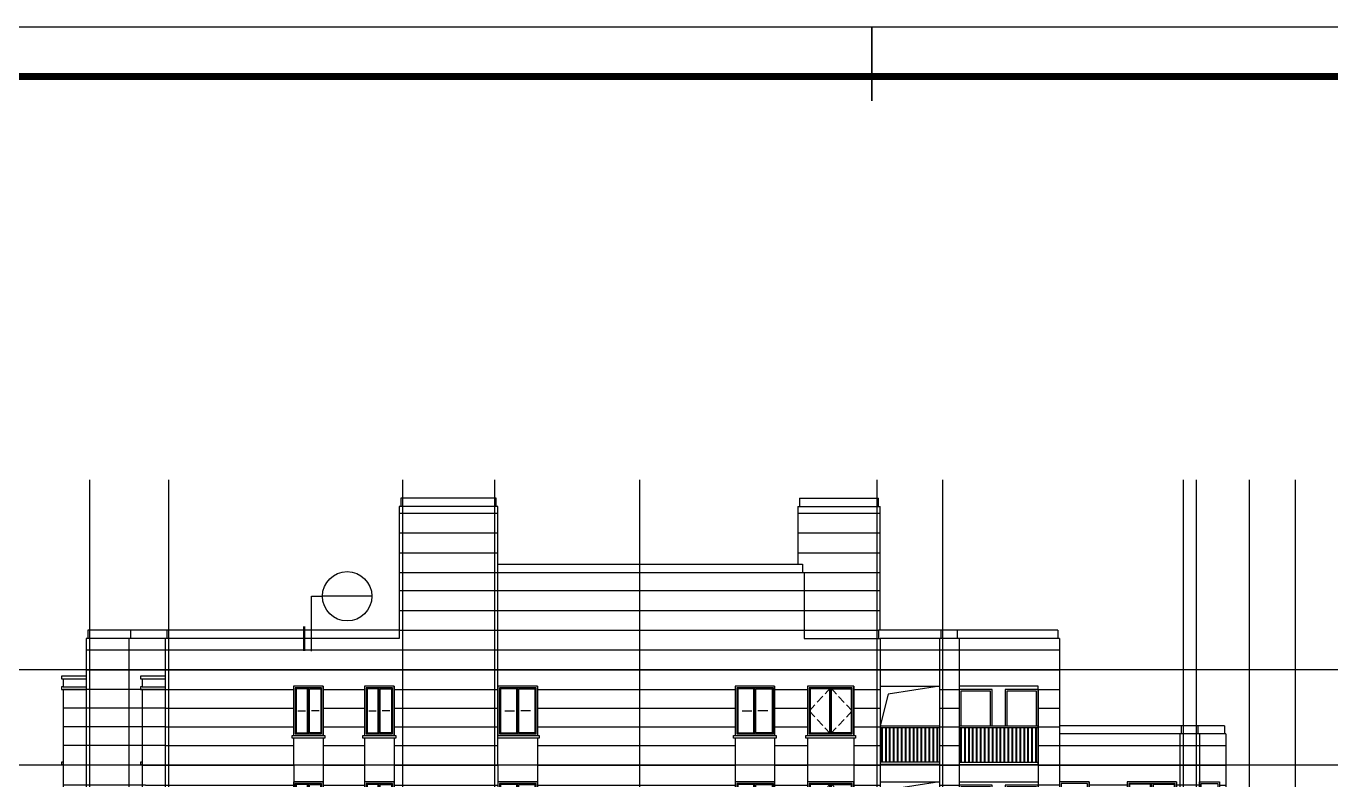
# Model space of a CAD drawing. Extents: x -59851 to 653804, y -249523 to 437614.
# Drawn here: x 312727 to 352334, y 414745 to 437614 of the extents above; entities that cross this region are included whole.
import ezdxf
from ezdxf.enums import TextEntityAlignment as Align

# ---------------------------------------------------------------- set-up
doc = ezdxf.new("R2010")
doc.units = 0
doc.header["$LTSCALE"] = 1000
doc.header["$MEASUREMENT"] = 0
doc.linetypes.add('DASH', pattern=[0.35, 0.25, -0.1])
for name, color, linetype in [('A-材质分割线（横向）', 252, 'Continuous'), ('A-材质分割线（竖向）', 8, 'Continuous'), ('A-注释', 8, 'Continuous'), ('A-洞口', 105, 'Continuous'), ('DIM_IDEN', 3, 'Continuous'), ('DOTE', 16, 'Continuous'), ('ELE-0', 142, 'Continuous'), ('ELE-2', 31, 'Continuous'), ('ELE-3', 35, 'Continuous'), ('ELE-6', 8, 'Continuous'), ('LABEL_FIXBOX_PM', 7, 'Continuous'), ('LABEL_PM', 7, 'Continuous'), ('LABEL_TXT_PM', 1, 'Continuous'), ('栏杆', 142, 'Continuous')]:
    doc.layers.add(name, color=color, linetype=linetype)
doc.styles.add('LABEL_TXT_PM', font='pm_njadri_romans1.shx', dxfattribs={"width": 0.7, "bigfont": 'pm_njadri_hztxt.shx'})

# ---------------------------------------------------------------- blocks, each defined once
blk = doc.blocks.new('1515c')
for p, q in [((139175, 366647), (139175, 365247)), ((139225, 366647), (139225, 365247))]:
    blk.add_line(p, q)
for points in [[(138450, 365197), (139950, 365197), (139950, 366697), (138450, 366697)], [(138500, 365247), (139900, 365247), (139900, 366647), (138500, 366647)], [(138520, 365267), (139155, 365267), (139155, 366627), (138520, 366627)], [(139880, 365267), (139245, 365267), (139245, 366627), (139880, 366627)]]:
    blk.add_lwpolyline(points, close=True)
blk.add_lwpolyline([(139900, 366647), (139225, 366647)])
blk = doc.blocks.new('11001800')
at = {"layer": '栏杆'}
for p, q in [((105855, 351612), (107655, 351612)), ((105855, 351562), (107655, 351562)), ((105905, 350512), (105905, 351562)), ((105925, 350512), (105925, 351562)), ((106025, 350512), (106025, 351562)), ((106045, 350512), (106045, 351562)), ((106145, 350512), (106145, 351562)), ((106165, 350512), (106165, 351562)), ((106265, 350512), (106265, 351562)), ((106285, 350512), (106285, 351562)), ((106385, 350512), (106385, 351562)), ((106405, 350512), (106405, 351562)), ((106505, 350512), (106505, 351562)), ((106525, 350512), (106525, 351562)), ((106625, 350512), (106625, 351562)), ((106645, 350512), (106645, 351562)), ((106745, 350512), (106745, 351562)), ((106765, 350512), (106765, 351562)), ((106865, 350512), (106865, 351562)), ((106885, 350512), (106885, 351562)), ((106985, 350512), (106985, 351562)), ((107005, 350512), (107005, 351562)), ((107105, 350512), (107105, 351562)), ((107125, 350512), (107125, 351562)), ((107225, 350512), (107225, 351562)), ((107245, 350512), (107245, 351562)), ((107345, 350512), (107345, 351562)), ((107365, 350512), (107365, 351562)), ((107391, 351562), (107413, 351562)), ((107413, 351562), (107644, 351562)), ((107465, 350512), (107465, 351562)), ((107485, 350512), (107485, 351562)), ((107585, 350512), (107585, 351562)), ((107605, 350512), (107605, 351562))]:
    blk.add_line(p, q, dxfattribs=at)
blk = doc.blocks.new('24001100')
for p, q in [((118828, 391988), (121228, 391988)), ((118828, 391938), (121228, 391938)), ((118878, 390888), (118878, 391938)), ((118898, 390888), (118898, 391938)), ((118998, 390888), (118998, 391938)), ((119018, 390888), (119018, 391938)), ((119118, 390888), (119118, 391938)), ((119138, 390888), (119138, 391938)), ((119238, 390888), (119238, 391938)), ((119258, 390888), (119258, 391938)), ((119358, 390888), (119358, 391938)), ((119378, 390888), (119378, 391938)), ((119478, 390888), (119478, 391938)), ((119498, 390888), (119498, 391938)), ((119598, 390888), (119598, 391938)), ((119618, 390888), (119618, 391938)), ((119718, 390888), (119718, 391938)), ((119738, 390888), (119738, 391938)), ((119838, 390888), (119838, 391938)), ((119858, 390888), (119858, 391938)), ((119958, 390888), (119958, 391938)), ((119978, 390888), (119978, 391938)), ((120078, 390888), (120078, 391938)), ((120098, 390888), (120098, 391938)), ((120198, 390888), (120198, 391938)), ((120218, 390888), (120218, 391938)), ((120318, 390888), (120318, 391938)), ((120338, 390888), (120338, 391938)), ((120364, 391938), (120386, 391938)), ((120386, 391938), (121228, 391938)), ((120438, 390888), (120438, 391938)), ((120458, 390888), (120458, 391938)), ((120558, 390888), (120558, 391938)), ((120578, 390888), (120578, 391938)), ((120678, 390888), (120678, 391938)), ((120698, 390888), (120698, 391938)), ((120798, 390888), (120798, 391938)), ((120818, 390888), (120818, 391938)), ((120918, 390888), (120918, 391938)), ((120938, 390888), (120938, 391938)), ((121038, 390888), (121038, 391938)), ((121058, 390888), (121058, 391938)), ((121158, 390888), (121158, 391938)), ((121178, 390888), (121178, 391938))]:
    blk.add_line(p, q)
blk = doc.blocks.new('jfdjksjkjkjkjkkj')
at = {"layer": 'A-注释'}
for points in [[(429217, 363047), (429067, 363047), (429067, 363067)], [(429399, 363047), (429549, 363047), (429549, 363067)]]:
    blk.add_hatch(color=256, dxfattribs=at).paths.add_polyline_path(points)
for points in [[(428988, 363047), (429217, 363047)], [(429628, 363047), (429399, 363047)]]:
    blk.add_lwpolyline(points, dxfattribs=at)
at = {"layer": 'ELE-0'}
blk.add_line((429308, 362347), (429308, 363747), dxfattribs=at)
for points in [[(428858, 362297), (429758, 362297), (429758, 363797), (428858, 363797)], [(428908, 362347), (429708, 362347), (429708, 363747), (428908, 363747)], [(429278, 363717), (428938, 363717), (428938, 362377), (429278, 362377)], [(429338, 363717), (429678, 363717), (429678, 362377), (429338, 362377)]]:
    blk.add_lwpolyline(points, close=True, dxfattribs=at)
blk = doc.blocks.new('1512tl0418')
at = {"layer": 'A-注释'}
for points in [[(103386, 378872), (103236, 378872), (103236, 378892)], [(103569, 378872), (103719, 378872), (103719, 378892)]]:
    blk.add_hatch(color=256, dxfattribs=at).paths.add_polyline_path(points)
for points in [[(103089, 378872), (103386, 378872)], [(103866, 378872), (103569, 378872)]]:
    blk.add_lwpolyline(points, dxfattribs=at)
at = {"layer": 'ELE-0'}
blk.add_line((103478, 378172), (103478, 379572), dxfattribs=at)
for points in [[(102878, 378122), (104078, 378122), (104078, 379622), (102878, 379622)], [(102928, 378172), (104028, 378172), (104028, 379572), (102928, 379572)], [(103448, 379542), (102958, 379542), (102958, 378202), (103448, 378202)], [(103508, 379542), (103998, 379542), (103998, 378202), (103508, 378202)]]:
    blk.add_lwpolyline(points, close=True, dxfattribs=at)
blk = doc.blocks.new('neipingkaichuang0606')
at = {"layer": 'A-注释', "linetype": 'DASH'}
blk.add_lwpolyline([(112978, 366647), (112328, 365947), (112978, 365247), (113628, 365947)], close=True, dxfattribs=at)
at = {"layer": 'ELE-0'}
blk.add_line((112978, 365247), (112978, 366647), dxfattribs=at)
for points in [[(112278, 365197), (113678, 365197), (113678, 366697), (112278, 366697)], [(112328, 365247), (113628, 365247), (113628, 366647), (112328, 366647)], [(112948, 366617), (112358, 366617), (112358, 365277), (112948, 365277)], [(113008, 366617), (113598, 366617), (113598, 365277), (113008, 365277)]]:
    blk.add_lwpolyline(points, close=True, dxfattribs=at)
blk = doc.blocks.new('17fdonglimian0406')
at = {"layer": 'ELE-6'}
h = blk.add_hatch(dxfattribs=at)
h.set_pattern_fill('ANSI32', color=256, scale=25, angle=135)
h.set_pattern_definition([(180, (21070.82, 0), (-7e-15, -119.0625), []), (180, (21031.14, 39.69), (-7e-15, -119.0625), [])])
h.paths.add_polyline_path([(141949, 361397), (143099, 361397), (143099, 362247), (141949, 362247)])
at = {"layer": 'A-材质分割线（横向）'}
for p, q in [((143049, 363697), (141898, 363697)), ((143049, 363130), (141898, 363130)), ((143049, 362564), (141898, 362564))]:
    blk.add_line(p, q, dxfattribs=at)
for points in [[(113249, 363697), (110749, 363697)], [(113249, 363697), (113849, 363697)], [(113849, 363697), (117749, 363697)], [(118649, 363697), (119899, 363697)], [(120799, 363697), (123949, 363697)], [(125149, 363697), (131149, 363697)], [(132349, 363697), (133349, 363697)], [(134749, 363697), (135549, 363697)], [(137349, 363697), (137949, 363697)], [(140999, 363697), (140349, 363697)], [(145249, 363697), (144549, 363697)], [(145849, 363697), (146049, 363697)], [(113249, 363130), (110749, 363130)], [(113249, 363130), (113849, 363130)], [(113849, 363130), (117749, 363130)], [(118649, 363130), (119899, 363130)], [(120799, 363130), (123949, 363130)], [(125149, 363130), (131149, 363130)], [(132349, 363130), (133349, 363130)], [(134749, 363130), (135549, 363130)], [(137349, 363130), (137949, 363130)], [(140999, 363130), (140349, 363130)], [(145249, 363130), (144549, 363130)], [(145849, 363130), (146049, 363130)], [(113249, 362564), (110749, 362564)], [(113249, 362564), (113849, 362564)], [(113849, 362564), (117749, 362564)], [(118649, 362564), (119899, 362564)], [(120799, 362564), (123949, 362564)], [(125149, 362564), (131149, 362564)], [(132349, 362564), (133349, 362564)], [(134749, 362564), (135549, 362564)], [(137349, 362564), (137949, 362564)], [(140999, 362564), (140349, 362564)], [(145249, 362564), (144549, 362564)], [(145849, 362564), (146049, 362564)], [(113249, 361997), (110749, 361997)], [(113249, 361997), (113849, 361997)], [(113849, 361997), (117749, 361997)], [(118649, 361997), (119899, 361997)], [(120799, 361997), (123949, 361997)], [(125149, 361997), (131149, 361997)], [(132349, 361997), (133349, 361997)], [(134749, 361997), (135549, 361997)], [(137349, 361997), (137949, 361997)], [(140999, 361997), (140349, 361997)], [(145249, 361997), (144549, 361997)], [(145249, 361997), (146049, 361997)], [(113249, 361397), (110749, 361397)], [(113249, 361397), (113849, 361397)], [(113849, 361397), (117749, 361397)], [(118649, 361397), (119899, 361397)], [(120799, 361397), (123949, 361397)], [(125149, 361397), (131149, 361397)], [(132349, 361397), (133349, 361397)], [(134749, 361397), (135549, 361397)], [(137349, 361397), (137949, 361397)], [(140349, 361397), (141899, 361397)], [(143149, 361397), (146049, 361397)]]:
    blk.add_lwpolyline(points, dxfattribs=at)
at = {"layer": 'A-材质分割线（竖向）'}
for points in [[(117749, 364297), (117749, 362297)], [(118649, 364297), (118649, 362297)], [(119899, 364297), (119899, 362297)], [(120799, 364297), (120799, 362297)], [(125149, 364297), (125149, 362297)], [(131149, 364297), (131149, 362297)], [(132349, 364297), (132349, 362297)], [(133349, 364297), (133349, 362297)], [(134749, 364297), (134749, 362297)], [(141898, 363797), (141899, 361997)], [(143049, 363797), (143049, 362297)], [(117749, 362217), (117749, 361397)], [(118649, 362217), (118649, 361397)], [(119899, 362217), (119899, 361397)], [(120799, 362217), (120799, 361397)], [(125149, 362217), (125149, 361397)], [(131149, 362217), (131149, 361397)], [(132349, 362217), (132349, 361397)], [(133349, 362217), (133349, 361397)], [(134749, 362217), (134749, 361397)], [(144549, 362217), (144549, 361397)], [(141899, 361917), (141899, 361397)]]:
    blk.add_lwpolyline(points, dxfattribs=at)
at = {"layer": 'A-洞口'}
blk.add_lwpolyline([(137349, 363797), (135797, 363554), (135549, 362597)], dxfattribs=at)
at = {"layer": 'ELE-2'}
for points in [[(112749, 364297), (112749, 361397)], [(113849, 364297), (113849, 361397)], [(123949, 364297), (123949, 361397)], [(135549, 364297), (135549, 361397)]]:
    blk.add_lwpolyline(points, dxfattribs=at)
at = {"layer": 'ELE-3'}
for points in [[(113149, 364297), (113149, 361397)], [(137349, 364297), (137349, 361397)], [(137949, 364297), (137949, 361397)], [(135549, 363797), (137349, 363797)], [(123949, 362297), (125199, 362297), (125199, 362217), (123949, 362217)], [(113149, 361497), (113099, 361497), (113099, 361417), (113149, 361417)], [(137349, 361497), (135549, 361497)], [(137349, 361497), (135549, 361497)], [(137349, 361417), (135549, 361417)], [(137349, 361417), (135549, 361417)]]:
    blk.add_lwpolyline(points, dxfattribs=at)
for points in [[(117699, 362297), (118699, 362297), (118699, 362217), (117699, 362217)], [(119849, 362297), (120849, 362297), (120849, 362217), (119849, 362217)], [(131099, 362297), (132399, 362297), (132399, 362217), (131099, 362217)], [(133299, 362297), (134799, 362297), (134799, 362217), (133299, 362217)]]:
    blk.add_lwpolyline(points, close=True, dxfattribs=at)
at = {"layer": 'ELE-6'}
for p, q in [((145999, 365497), (140999, 365497)), ((146049, 365247), (140999, 365247)), ((144699, 365247), (144699, 365497)), ((141898, 362297), (140999, 362297))]:
    blk.add_line(p, q, dxfattribs=at)
for points in [[(144649, 365247), (144649, 361397)], [(145199, 365497), (145199, 365247)], [(145249, 365247), (145249, 361397)], [(145999, 365497), (145999, 365247)], [(146049, 365247), (146049, 361397)], [(110749, 364297), (110749, 361397)], [(111449, 364297), (111449, 361397)], [(140349, 364297), (140349, 361397)], [(140999, 364297), (140999, 361397)], [(137949, 363797), (140349, 363797)], [(138949, 362597), (138949, 363697), (137949, 363697), (137949, 361397)], [(138899, 362597), (138899, 363647), (137999, 363647), (137999, 362597)], [(140349, 361397), (140349, 363697), (139349, 363697), (139349, 362597)], [(140299, 362597), (140299, 363647), (139399, 363647), (139399, 362597)], [(141898, 363797), (141898, 362297)], [(144549, 363797), (144549, 362297)], [(140999, 362217), (141899, 362217), (141899, 362297), (140999, 362297)], [(110749, 361497), (110699, 361497), (110699, 361417), (110749, 361417)], [(137949, 361497), (140349, 361497)], [(137949, 361417), (140349, 361417)]]:
    blk.add_lwpolyline(points, dxfattribs=at)
for points in [[(141898, 363797), (140999, 363797), (140999, 362297), (141898, 362297)], [(141848, 363747), (141049, 363747), (141049, 362347), (141848, 362347)], [(145249, 363797), (145849, 363797), (145849, 362297), (145249, 362297)], [(145299, 363747), (145799, 363747), (145799, 362347), (145299, 362347)], [(143149, 362297), (141899, 362297), (141899, 361397), (143149, 361397)], [(141949, 361397), (143099, 361397), (143099, 362247), (141949, 362247)], [(143149, 362297), (143149, 362217), (144599, 362217), (144599, 362297)], [(145899, 362297), (145249, 362297), (145249, 362217), (145899, 362217)]]:
    blk.add_lwpolyline(points, close=True, dxfattribs=at)
for name, p in [('1512tl0418', (21071, -15825)), ('1512tl0418', (28271, -15825)), ('neipingkaichuang0606', (21071, -2900)), ('11001800', (29694, 10985))]:
    blk.add_blockref(name, p)
at = {"layer": 'ELE-0'}
for p in [(-311110, 0), (-308960, 0)]:
    blk.add_blockref('jfdjksjkjkjkjkkj', p, dxfattribs=at)
at = {"layer": 'ELE-6'}
for name, p in [('1515c', (4599, -2900)), ('24001100', (19121, -29391))]:
    blk.add_blockref(name, p, dxfattribs=at)
blk = doc.blocks.new('PMSheet_A1_20150113_5-3892016032414355901')
at = {"layer": 'LABEL_FIXBOX_PM', "const_width": 0.35}
blk.add_lwpolyline([(420.5, 594), (420.5, 579)], dxfattribs=at)
at = {"layer": 'LABEL_FIXBOX_PM'}
blk.add_lwpolyline([(0, 594), (841, 594), (841, 0), (0, 0)], close=True, dxfattribs=at)
at = {"layer": 'LABEL_FIXBOX_PM', "const_width": 1.4}
blk.add_lwpolyline([(831, 584), (25, 584), (25, 10), (831, 10)], close=True, dxfattribs=at)
at = {"layer": 'LABEL_TXT_PM', "style": 'LABEL_TXT_PM'}
for tag, height, width, p in [('修改图应说明理由', 4.5, 0.7, (788.35, 468.8)), ('出图章签名', 4.5, 0.7, (759.46, 338.09)), ('建设单位_U01', 4.5, 0.7, (800.9, 212.14)), ('建设单位', 4.5, 0.7, (800.9, 210.2)), ('建设单位_D01', 4.5, 0.7, (800.9, 207.4)), ('项目名称_U01', 4.5, 0.7, (800.9, 200.42)), ('项目名称', 4.5, 0.7, (800.9, 198.19)), ('项目名称_D01', 4.5, 0.7, (800.9, 195.3)), ('设计编号', 4.5, 0.6, (780.76, 187.9)), ('分项号', 4.5, 0.6, (820.26, 188)), ('项目经理', 4.5, 0.7, (780.26, 172)), ('项目经理签名', 4.5, 0.7, (810.18, 172.26)), ('审定签名', 4.5, 0.7, (810.18, 164.16)), ('审定', 4.5, 0.7, (780.26, 163.9)), ('审核签名', 4.5, 0.7, (810.18, 156.26)), ('审核', 4.5, 0.7, (780.26, 156)), ('项目负责签名', 4.5, 0.7, (810.18, 148.26)), ('项目负责', 4.5, 0.7, (780.26, 148)), ('专业负责签名', 4.5, 0.7, (810.18, 140.26)), ('专业负责', 4.5, 0.7, (780.26, 140)), ('校对', 4.5, 0.7, (780.26, 131.9)), ('校对签名', 4.5, 0.7, (810.18, 132.16)), ('设计', 4.5, 0.7, (780.26, 124)), ('设计签名', 4.5, 0.7, (810.18, 124.26)), ('绘制', 4.5, 0.7, (780.26, 115.9)), ('绘制签名', 4.5, 0.7, (810.18, 116.16)), ('方案_01', 4.5, 0.7, (780.26, 95.9)), ('方案_01签名', 4.5, 0.7, (810.18, 96.16)), ('方案_02', 4.5, 0.7, (780.26, 87.9)), ('方案_02签名', 4.5, 0.7, (810.18, 88.16)), ('方案_03', 4.5, 0.7, (780.29, 79.9)), ('方案_03签名', 4.5, 0.7, (810.2, 80.16)), ('方案_04', 4.5, 0.7, (780.26, 71.9)), ('方案_04签名', 4.5, 0.7, (810.18, 72.16)), ('图名_U02', 4.5, 0.7, (790.5, 60.2)), ('图名_U01', 4.5, 0.7, (790.5, 54.2)), ('图名', 4.5, 0.7, (790.5, 47.96)), ('图名_D01', 4.5, 0.7, (790.5, 42.4)), ('图名_D02', 4.5, 0.7, (790.5, 37)), ('图号', 3.5, 0.7, (760.97, 20.95)), ('图档号', 3.5, 0.7, (781.1, 20.95)), ('日期', 3.5, 0.7, (801.07, 20.95)), ('版本号', 3.5, 0.7, (820.27, 20.95))]:
    blk.add_attdef(tag, text='', height=height, dxfattribs=dict(at, width=width)).set_placement(p, align=Align.CENTER)

msp = doc.modelspace()

# ---------------------------------------------------------------- linework, layer by layer
at = {"layer": 'A-材质分割线（横向）'}
for p, q in [((336148.6, 422837.8), (338648.6, 422837.8)), ((336148.6, 422237.8), (338648.6, 422237.8)), ((336148.6, 421637.8), (338648.6, 421637.8)), ((336348.6, 421037.8), (338648.6, 421037.8)), ((336348.6, 420487.8), (338648.6, 420487.8)), ((336348.6, 419887.8), (338648.6, 419887.8))]:
    msp.add_line(p, q, dxfattribs=at)
for points in [[(324048.6, 422837.8), (327048.6, 422837.8)], [(324048.6, 422237.8), (327048.6, 422237.8)], [(324048.6, 421637.8), (327048.6, 421637.8)], [(324048.6, 421037.8), (327048.6, 421037.8)], [(324048.6, 420487.8), (336348.6, 420487.8)], [(324048.6, 419887.8), (336348.6, 419887.8)], [(324048.6, 419287.8), (336348.6, 419287.8)], [(314548.6, 418687.8), (344098.6, 418687.8)], [(314548.6, 418087.8), (344098.6, 418087.8)], [(316948.6, 417487.8), (313848.6, 417487.8)], [(316948.6, 417487.8), (320848.6, 417487.8)], [(321748.6, 417487.8), (322998.6, 417487.8)], [(323898.6, 417487.8), (327048.6, 417487.8)], [(328248.6, 417487.8), (334248.6, 417487.8)], [(335448.6, 417487.8), (336448.6, 417487.8)], [(337848.6, 417487.8), (338648.6, 417487.8)], [(340448.6, 417487.8), (341048.6, 417487.8)], [(343448.6, 417487.8), (344098.6, 417487.8)], [(316948.6, 416921.1), (313848.6, 416921.1)], [(316948.6, 416921.1), (320848.6, 416921.1)], [(321748.6, 416921.1), (322998.6, 416921.1)], [(323898.6, 416921.1), (327048.6, 416921.1)], [(328248.6, 416921.1), (334248.6, 416921.1)], [(335448.6, 416921.1), (336448.6, 416921.1)], [(337848.6, 416921.1), (338648.6, 416921.1)], [(340448.6, 416921.1), (341048.6, 416921.1)], [(343448.6, 416921.1), (344098.6, 416921.1)], [(316948.6, 416354.5), (313848.6, 416354.5)], [(316948.6, 416354.5), (320848.6, 416354.5)], [(321748.6, 416354.5), (322998.6, 416354.5)], [(323898.6, 416354.5), (327048.6, 416354.5)], [(328248.6, 416354.5), (334248.6, 416354.5)], [(335448.6, 416354.5), (336448.6, 416354.5)], [(337848.6, 416354.5), (338648.6, 416354.5)], [(340448.6, 416354.5), (341048.6, 416354.5)], [(343448.6, 416354.5), (344098.6, 416354.5)], [(316348.6, 415787.8), (313848.6, 415787.8)], [(316948.6, 415787.8), (316348.6, 415787.8)], [(316948.6, 415787.8), (320848.6, 415787.8)], [(321748.6, 415787.8), (322998.6, 415787.8)], [(323898.6, 415787.8), (327048.6, 415787.8)], [(328248.6, 415787.8), (334248.6, 415787.8)], [(335448.6, 415787.8), (336448.6, 415787.8)], [(337848.6, 415787.8), (338648.6, 415787.8)], [(340448.6, 415787.8), (341048.6, 415787.8)], [(343448.6, 415787.8), (349148.6, 415787.8)], [(316248.6, 415187.8), (313848.6, 415187.8)], [(316248.6, 415187.8), (316948.6, 415187.8)], [(316948.6, 415187.8), (320848.6, 415187.8)], [(321748.6, 415187.8), (322998.6, 415187.8)], [(323898.6, 415187.8), (327048.6, 415187.8)], [(328248.6, 415187.8), (334248.6, 415187.8)], [(335448.6, 415187.8), (336448.6, 415187.8)], [(337848.6, 415187.8), (338648.6, 415187.8)], [(340448.6, 415187.8), (341048.6, 415187.8)], [(343448.6, 415187.8), (349148.6, 415187.8)]]:
    msp.add_lwpolyline(points, dxfattribs=at)
at = {"layer": 'A-材质分割线（竖向）'}
for points in [[(320848.6, 417587.8), (320848.6, 416087.8)], [(321748.6, 417587.8), (321748.6, 416087.8)], [(322998.6, 417587.8), (322998.6, 416087.8)], [(323898.6, 417587.8), (323898.6, 416087.8)], [(328248.6, 417587.8), (328248.6, 416087.8)], [(334248.6, 417587.8), (334248.6, 416087.8)], [(335448.6, 417587.8), (335448.6, 416087.8)], [(336448.6, 417587.8), (336448.6, 416087.8)], [(337848.6, 417587.8), (337848.6, 416087.8)], [(320848.6, 416007.8), (320848.6, 415187.8)], [(321748.6, 416007.8), (321748.6, 415187.8)], [(322998.6, 416007.8), (322998.6, 415187.8)], [(323898.6, 416007.8), (323898.6, 415187.8)], [(328248.6, 416007.8), (328248.6, 415187.8)], [(334248.6, 416007.8), (334248.6, 415187.8)], [(335448.6, 416007.8), (335448.6, 415187.8)], [(336448.6, 416007.8), (336448.6, 415187.8)], [(337848.6, 416007.8), (337848.6, 415187.8)]]:
    msp.add_lwpolyline(points, dxfattribs=at)
at = {"layer": 'A-洞口'}
msp.add_lwpolyline([(340448.6, 417587.8), (338896.7, 417345.3), (338648.6, 416387.8)], dxfattribs=at)
at = {"layer": 'DIM_IDEN'}
for p, q in [((321391.9, 420316.3), (321722.5, 420316.3)), ((321391.9, 418654.9), (321391.9, 420316.3)), ((323222.5, 420316.3), (321722.5, 420316.3))]:
    msp.add_line(p, q, dxfattribs=at)
at = {"layer": 'DIM_IDEN', "const_width": 75}
msp.add_lwpolyline([(321166.9, 418654.9), (321166.9, 419404.9)], dxfattribs=at)
at = {"layer": 'DIM_IDEN'}
msp.add_circle((322472.5, 420316.3), 750, dxfattribs=at)
at = {"layer": 'DOTE'}
for p, q in [((314648.6, 423848.2), (314648.6, 363523.9)), ((317048.6, 423848.2), (317048.6, 363523.9)), ((324148.6, 423848.2), (324148.6, 363523.9)), ((326948.6, 423848.2), (326948.6, 363523.9)), ((331348.6, 423848.2), (331348.6, 363523.9)), ((338548.6, 423848.2), (338548.6, 363523.9)), ((340548.6, 423848.2), (340548.6, 363523.9)), ((347848.6, 423848.2), (347848.6, 363523.9)), ((348248.6, 423848.2), (348248.6, 363523.9)), ((349848.6, 423848.2), (349848.6, 363523.9)), ((351248.6, 423848.2), (351248.6, 363523.9)), ((376966.8, 418087.8), (292125.9, 418087.8)), ((376966.8, 415187.8), (292125.9, 415187.8))]:
    msp.add_line(p, q, dxfattribs=at)
at = {"layer": 'ELE-2'}
for points in [[(327048.6, 415187.8), (327048.6, 423037.8), (324048.6, 423037.8), (324048.6, 419037.8), (316948.6, 419037.8), (316948.6, 415187.8)], [(326998.6, 423037.8), (326998.6, 423287.8), (324098.6, 423287.8), (324098.6, 423037.8)], [(327048.6, 421287.8), (336298.6, 421287.8), (336298.6, 421037.8)], [(327048.6, 421037.8), (336348.6, 421037.8), (336348.6, 419287.8)], [(324048.6, 419287.8), (316998.6, 419287.8), (316998.6, 419037.8)], [(336348.6, 419287.8), (338598.6, 419287.8), (338598.6, 419037.8)], [(336348.6, 419287.8), (336348.6, 419037.8), (338648.6, 419037.8), (338648.6, 415187.8)]]:
    msp.add_lwpolyline(points, dxfattribs=at)
at = {"layer": 'ELE-3'}
for p, q in [((340498.6, 419037.8), (340498.6, 419287.8)), ((340998.6, 419037.8), (340998.6, 419287.8))]:
    msp.add_line(p, q, dxfattribs=at)
for points in [[(316998.6, 419287.8), (315898.6, 419287.8), (315898.6, 419037.8)], [(340998.6, 419287.8), (338598.6, 419287.8)], [(316948.6, 419037.8), (315848.6, 419037.8), (315848.6, 415187.8)], [(341048.6, 419037.8), (338648.6, 419037.8)], [(340448.6, 419037.8), (340448.6, 415187.8)], [(341048.6, 419037.8), (341048.6, 415187.8)], [(316948.6, 417887.8), (316198.6, 417887.8), (316198.6, 417807.8), (316248.6, 417807.8)], [(316248.6, 417567.8), (316198.6, 417567.8), (316198.6, 417487.8), (316948.6, 417487.8)], [(316248.6, 417807.8), (316248.6, 417567.8)], [(316248.6, 417807.8), (316948.6, 417807.8)], [(316248.6, 417587.8), (316248.6, 417567.8)], [(316248.6, 417567.8), (316948.6, 417567.8)], [(316248.6, 417487.8), (316248.6, 415187.8)], [(338648.6, 417587.8), (340448.6, 417587.8)], [(327048.6, 416087.8), (328298.6, 416087.8), (328298.6, 416007.8), (327048.6, 416007.8)], [(316248.6, 415287.8), (316198.6, 415287.8), (316198.6, 415207.8), (316248.6, 415207.8)], [(340448.6, 415287.8), (338648.6, 415287.8)], [(340448.6, 415287.8), (338648.6, 415287.8)], [(340448.6, 415207.8), (338648.6, 415207.8)], [(340448.6, 415207.8), (338648.6, 415207.8)]]:
    msp.add_lwpolyline(points, dxfattribs=at)
for points in [[(320798.6, 416087.8), (321798.6, 416087.8), (321798.6, 416007.8), (320798.6, 416007.8)], [(322948.6, 416087.8), (323948.6, 416087.8), (323948.6, 416007.8), (322948.6, 416007.8)], [(334198.6, 416087.8), (335498.6, 416087.8), (335498.6, 416007.8), (334198.6, 416007.8)], [(336398.6, 416087.8), (337898.6, 416087.8), (337898.6, 416007.8), (336398.6, 416007.8)]]:
    msp.add_lwpolyline(points, close=True, dxfattribs=at)
at = {"layer": 'ELE-6'}
for points in [[(336148.6, 423037.8), (336148.6, 421287.8)], [(336148.6, 423037.8), (338648.6, 423037.8)], [(336198.6, 423287.8), (338598.6, 423287.8)], [(336198.6, 423287.8), (336198.6, 423037.8)], [(338598.6, 423037.8), (338598.6, 423287.8)], [(338648.6, 419287.8), (338648.6, 423037.8)], [(315898.6, 419287.8), (314598.6, 419287.8), (314598.6, 419037.8)], [(344048.6, 419287.8), (340998.6, 419287.8)], [(344048.6, 419287.8), (344048.6, 419037.8)], [(315848.6, 419037.8), (314548.6, 419037.8), (314548.6, 415187.8)], [(344098.6, 419037.8), (341048.6, 419037.8)], [(344098.6, 419037.8), (344098.6, 415187.8)], [(314548.6, 417887.8), (313798.6, 417887.8), (313798.6, 417807.8), (313848.6, 417807.8)], [(313848.6, 417567.8), (313798.6, 417567.8), (313798.6, 417487.8), (314548.6, 417487.8)], [(313848.6, 417807.8), (313848.6, 417567.8)], [(313848.6, 417807.8), (314548.6, 417807.8)], [(313848.6, 417567.8), (314548.6, 417567.8)], [(313848.6, 417487.8), (313848.6, 415187.8)], [(343448.6, 417487.8), (343448.6, 417587.8), (341048.6, 417587.8)], [(342048.6, 416387.8), (342048.6, 417487.8), (341048.6, 417487.8), (341048.6, 415187.8)], [(343448.6, 415187.8), (343448.6, 417487.8), (342448.6, 417487.8), (342448.6, 416387.8)], [(343448.6, 417487.8), (343448.6, 415187.8)], [(341998.6, 416387.8), (341998.6, 417437.8), (341098.6, 417437.8), (341098.6, 416387.8)], [(343398.6, 416387.8), (343398.6, 417437.8), (342498.6, 417437.8), (342498.6, 416387.8)], [(313848.6, 415287.8), (313798.6, 415287.8), (313798.6, 415207.8), (313848.6, 415207.8)], [(341048.6, 415287.8), (343448.6, 415287.8)], [(341048.6, 415207.8), (343448.6, 415207.8)]]:
    msp.add_lwpolyline(points, dxfattribs=at)

# ---------------------------------------------------------------- block references
at = {"xscale": 150, "yscale": 150, "zscale": 150}
msp.add_blockref('PMSheet_A1_20150113_5-3892016032414355901', (275327.5, 348488), dxfattribs=at)
for name, p in [('1512tl0418', (224171, 37966)), ('1512tl0418', (231371, 37966)), ('neipingkaichuang0606', (224171, 50890.8)), ('11001800', (232793.9, 64775.8))]:
    msp.add_blockref(name, p)
at = {"layer": 'ELE-0'}
for p in [(-108009.5, 53790.8), (-105859.5, 53790.8)]:
    msp.add_blockref('jfdjksjkjkjkjkkj', p, dxfattribs=at)
at = {"layer": 'ELE-6'}
msp.add_blockref('24001100', (222220.8, 24399.5), dxfattribs=at)
at = {"layer": 'LABEL_PM'}
msp.add_blockref('17fdonglimian0406', (203100.1, 50890.8), dxfattribs=at)

doc.saveas('drawing.dxf')
